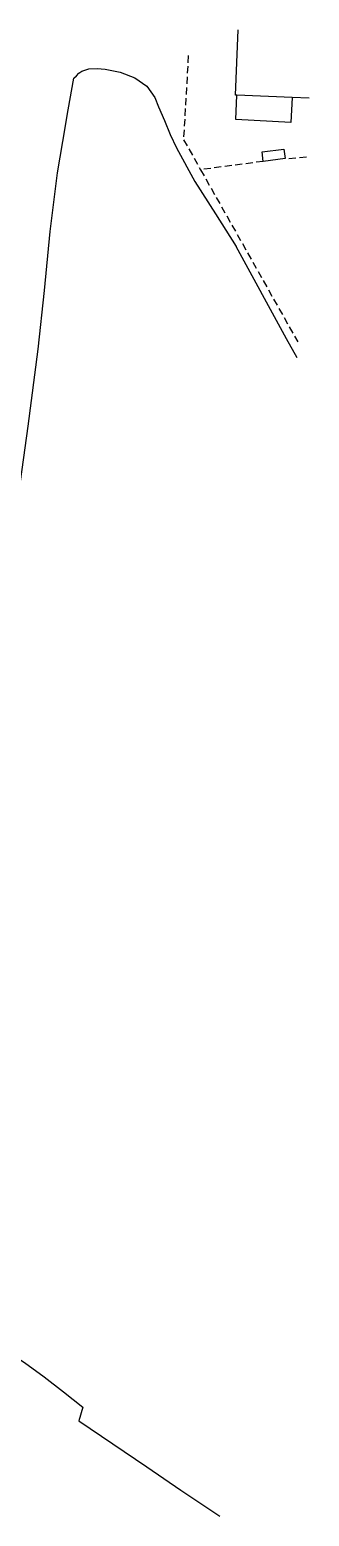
# Model space of a CAD drawing. Header units: millimetres. Extents: x 132999 to 134001, y 129000 to 130000.
# Drawn here: x 133659.1 to 133678.9, y 129544.2 to 129649.2 of the extents above; entities that cross this region are included whole.
import ezdxf

# ---------------------------------------------------------------- set-up
doc = ezdxf.new("R2010")
doc.units = ezdxf.units.MM
doc.linetypes.add('DASHED', pattern=[0.75, 0.5, -0.25])
for name, color, linetype in [('W0101', 7, 'CONTINUOUS'), ('W0104', 1, 'CONTINUOUS'), ('W0105', 7, 'CONTINUOUS'), ('W0112', 1, 'DASHED'), ('W0330', 7, 'CONTINUOUS')]:
    doc.layers.add(name, color=color, linetype=linetype)

msp = doc.modelspace()

# ---------------------------------------------------------------- linework, layer by layer
at = {"layer": 'W0101'}
msp.add_lwpolyline([(133678.9, 129644.42), (133677.69, 129644.47), (133673.79, 129644.62), (133673.68, 129644.62), (133673.88, 129649.25)], dxfattribs=at)
at = {"layer": 'W0104'}
msp.add_lwpolyline([(133677.69, 129644.47), (133677.6, 129642.69), (133673.7, 129642.9), (133673.79, 129644.62)], dxfattribs=at)
at = {"layer": 'W0105'}
msp.add_lwpolyline([(133675.65, 129639.95), (133675.56, 129640.62), (133677.11, 129640.82), (133677.2, 129640.15)], close=True, dxfattribs=at)
at = {"layer": 'W0112'}
for points in [[(133670.35, 129647.42), (133670.01, 129641.47)], [(133670.02, 129641.48), (133671.22, 129639.36), (133678.09, 129627.19)], [(133675.65, 129639.95), (133671.22, 129639.36)], [(133678.7, 129640.24), (133677.33, 129640.12)]]:
    msp.add_lwpolyline(points, dxfattribs=at)
at = {"layer": 'W0330'}
for points in [[(133662.27, 129645.83), (133662.45, 129646), (133662.62, 129646.17), (133662.82, 129646.32), (133663.33, 129646.48), (133663.9, 129646.5), (133664.47, 129646.46), (133665.53, 129646.26), (133666.56, 129645.86), (133667.42, 129645.27), (133667.98, 129644.46), (133668.25, 129643.8), (133668.66, 129642.83), (133669.08, 129641.85), (133669.51, 129640.9), (133670.82, 129638.52), (133672.27, 129636.23), (133673.73, 129633.93)], [(133655.89, 129594.78), (133656.43, 129599.97), (133656.97, 129605.16), (133657.55, 129610.34), (133658.27, 129615.79), (133659.03, 129621.23), (133659.75, 129626.68), (133660.19, 129630.83), (133660.6, 129634.99), (133661.11, 129639.13), (133661.48, 129641.36), (133661.87, 129643.6), (133662.27, 129645.83)], [(133678.04, 129626.06), (133677.3, 129627.41), (133673.73, 129633.93)], [(133653.45, 129558.28), (133655.24, 129557.24), (133657.03, 129556.2), (133658.77, 129555.09), (133660.17, 129554.07), (133661.54, 129553), (133662.9, 129551.93)], [(133662.9, 129551.93), (133662.62, 129550.95), (133665.02, 129549.33), (133667.43, 129547.7), (133669.83, 129546.07), (133672.58, 129544.22)]]:
    msp.add_lwpolyline(points, dxfattribs=at)

doc.saveas('drawing.dxf')
